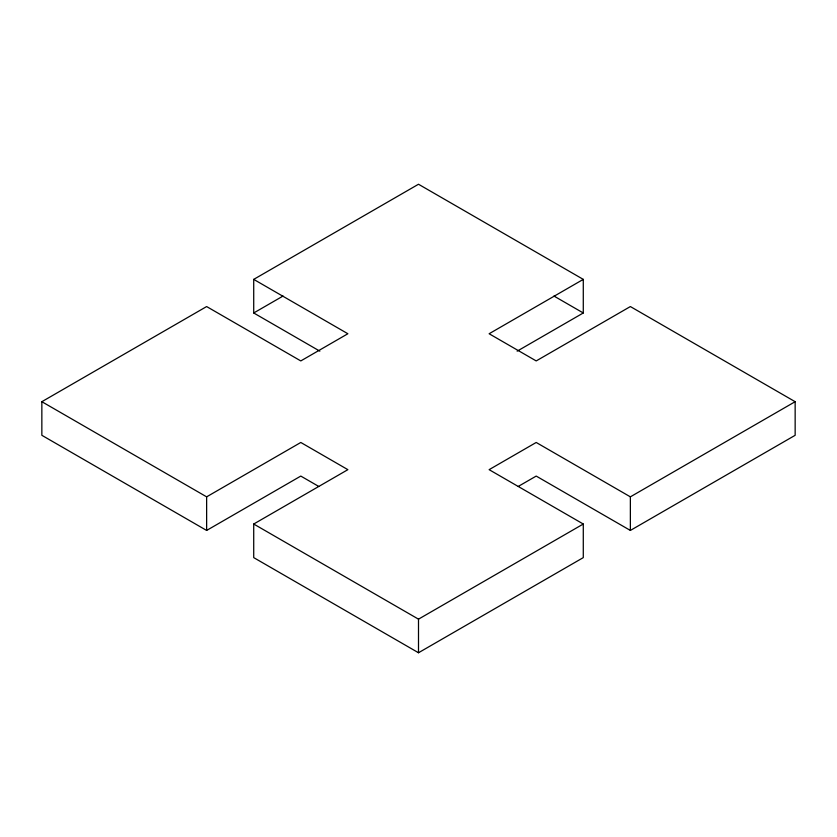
<?xml version="1.0" encoding="UTF-8"?>
<svg xmlns="http://www.w3.org/2000/svg" width="837" height="837" viewBox="0 0 837 837"><rect width="100%" height="100%" fill="white"/><g stroke="black" fill="none" stroke-linecap="round" stroke-linejoin="round"><path stroke-width="1.26" d="M318.73 486.423L300.797 476.075L206.634 530.438L41.85 435.303L41.85 401.697L206.634 306.562L300.797 360.925L347.878 333.743L253.716 279.38L253.716 312.975L319.849 351.163M253.716 279.38L418.5 184.245L583.284 279.38L583.284 312.975L517.151 351.163M253.716 312.975L283.063 296.036M41.85 401.697L206.634 496.843L300.797 442.47L347.878 469.662L253.716 524.025L253.716 557.62L418.5 652.755L583.284 557.62L583.284 524.025L489.122 469.662L536.203 442.47L630.366 496.843L795.15 401.697L795.15 435.303L630.366 530.438L536.203 476.075L518.27 486.423M583.284 279.38L489.122 333.743L536.203 360.925L630.366 306.562L795.15 401.697M253.716 524.025L418.5 619.16L583.284 524.025M553.937 296.036L583.284 312.975M630.366 496.843L630.366 530.438M418.5 619.16L418.5 652.755M206.634 496.843L206.634 530.438"/></g></svg>
